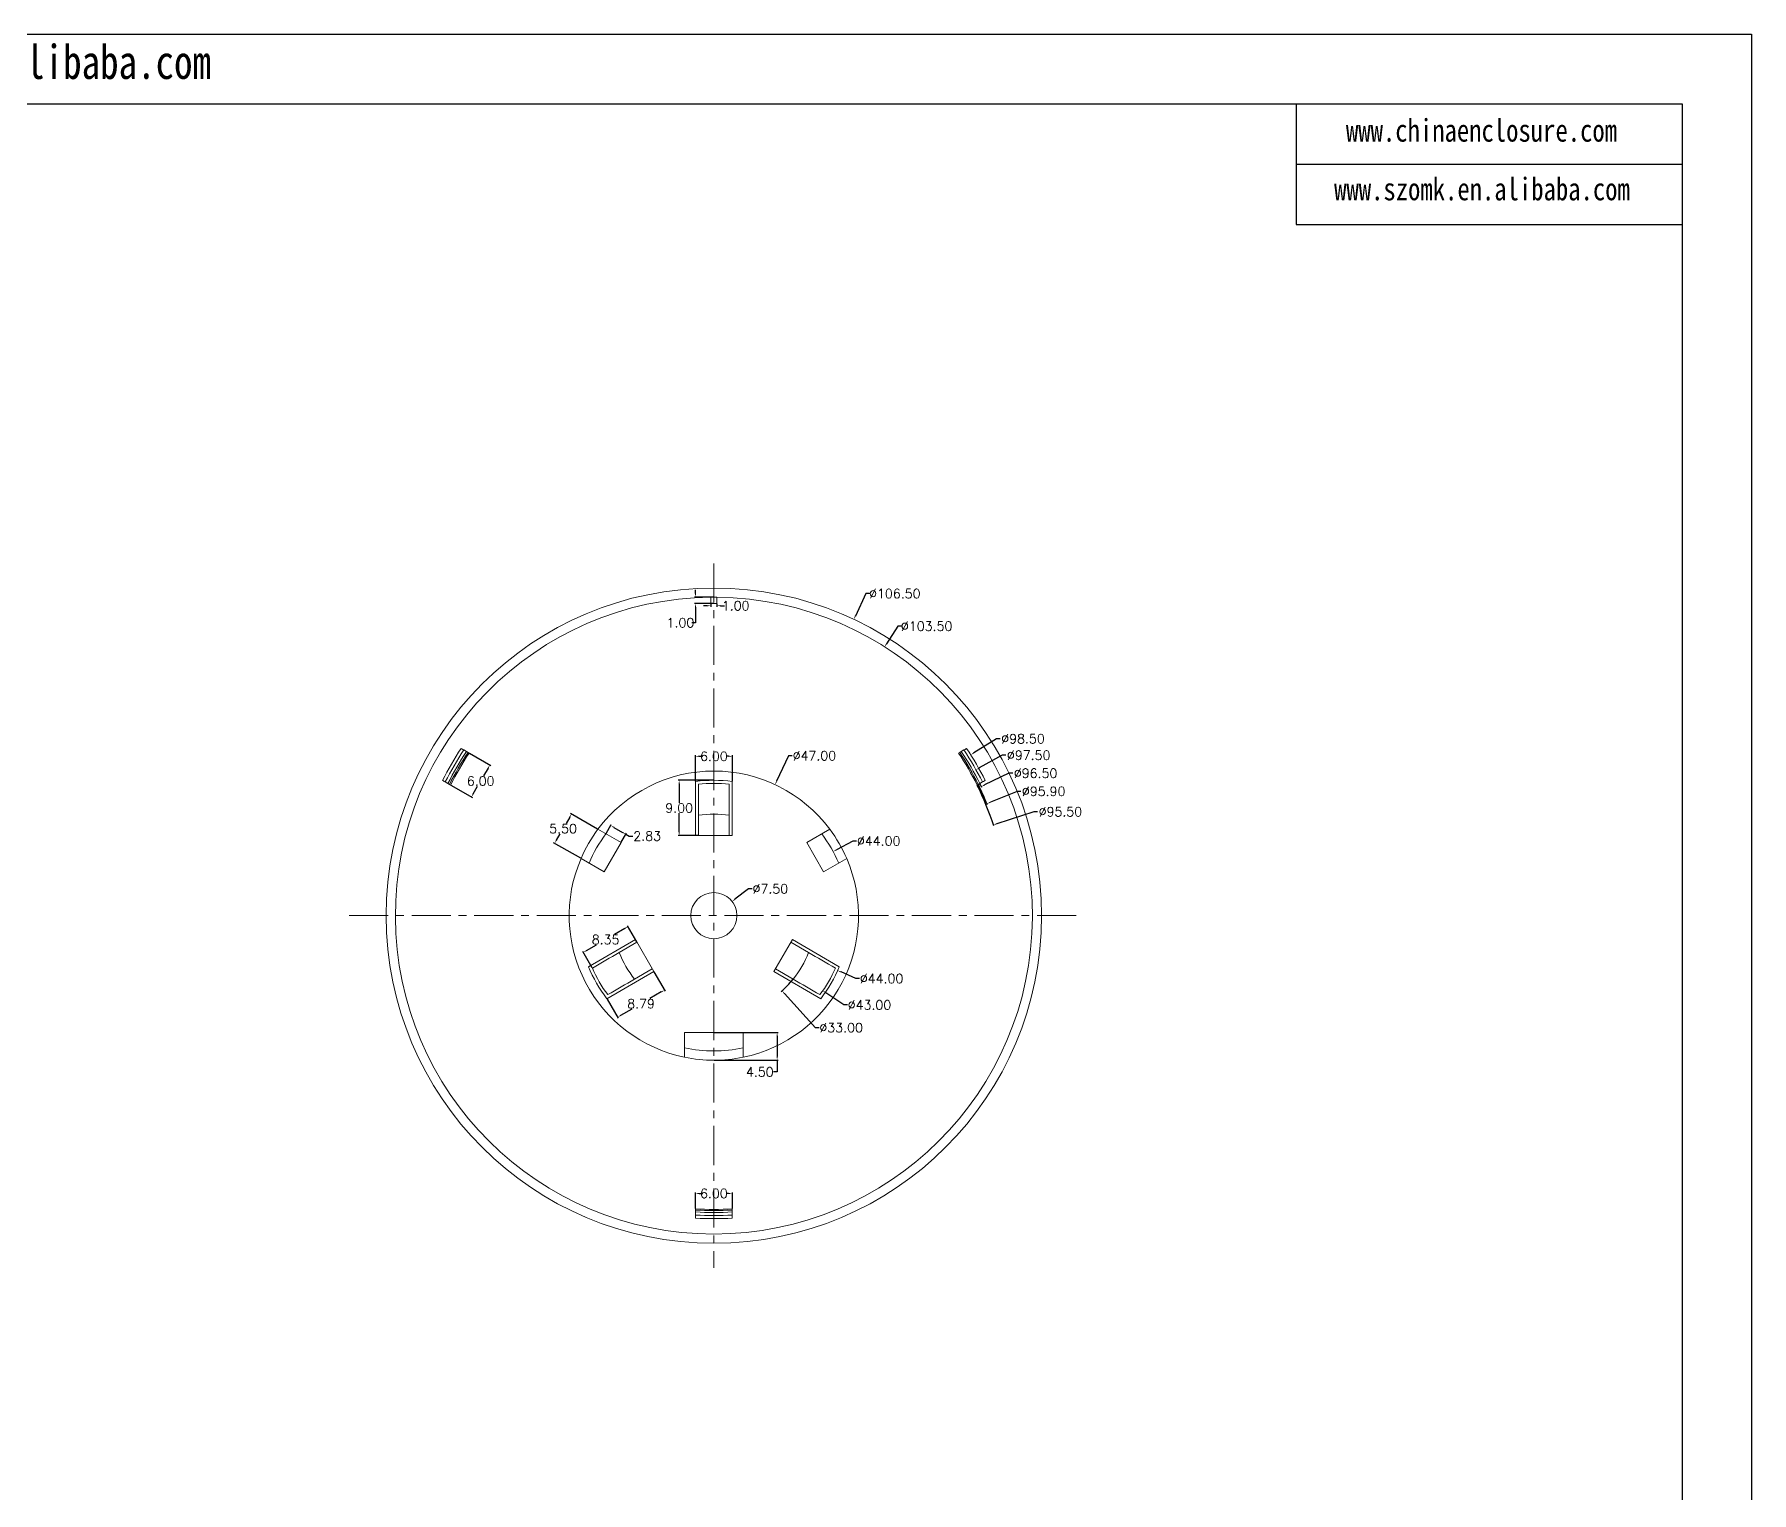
# Model space of a CAD drawing. Header units: inches. Extents: x 1184 to 3641, y 573 to 1047.
# Drawn here: x 2334.3 to 2613.3, y 810 to 1047 of the extents above; entities that cross this region are included whole.
import ezdxf

# ---------------------------------------------------------------- set-up
doc = ezdxf.new("R2010")
doc.units = ezdxf.units.IN
doc.linetypes.add('CENTER', pattern=[10.16, 6.35, -1.27, 1.27, -1.27])
doc.layers.add('文字', color=81, linetype='Continuous')
doc.styles.get("Standard").update_dxf_attribs({"font": 'txt', "bigfont": 'gbcbig.shx'})
doc.styles.add('宋体', font='', dxfattribs={"width": 0.8, "height": 3.5})
doc.styles.get('宋体').set_extended_font_data('SimSun')
doc.dimstyles.new('2', dxfattribs={"dimtxt": 1.5, "dimasz": 0.6, "dimexe": 0.18, "dimexo": 0.0625, "dimgap": 0.09, "dimtad": 0, "dimtih": 1, "dimtoh": 1, "dimzin": 0, "dimdsep": 46, "dimtxsty": 'Standard', "dimcen": 0, "dimadec": 0, "dimazin": 2, "dimtfac": 1, "dimtofl": 0, "dimtmove": 0, "dimatfit": 3, "dimfxl": 1, "dimtolj": 1, "dimtzin": 0, "dimarcsym": 0})

# ---------------------------------------------------------------- blocks, each defined once
blk = doc.blocks.new('*D172')
at = {"color": 0, "lineweight": -2, "transparency": 16777216}
for p, q in [((2469.4, 956.11), (2467.68, 952.47)), ((2470, 956.11), (2469.4, 956.11))]:
    blk.add_line(p, q, dxfattribs=at)
at = {"color": 0, "transparency": 16777216}
blk.add_solid([(2467.59, 952.51), (2467.77, 952.42), (2467.42, 951.92)], dxfattribs=at)
at = {"layer": 'Defpoints', "color": 0, "transparency": 16777216}
for p in [(2467.42, 951.92), (2421.96, 855.62)]:
    blk.add_point(p, dxfattribs=at)
at = {"color": 0, "transparency": 16777216, "insert": (2474.09, 956.11), "char_height": 1.5, "attachment_point": 5}
blk.add_mtext('\\A1;∅106.50', dxfattribs=at)
blk = doc.blocks.new('*D173')
at = {"color": 0, "lineweight": -2, "transparency": 16777216}
for p, q in [((2474.57, 950.82), (2472.76, 947.96)), ((2475.17, 950.82), (2474.57, 950.82))]:
    blk.add_line(p, q, dxfattribs=at)
at = {"color": 0, "transparency": 16777216}
blk.add_solid([(2472.67, 948.01), (2472.84, 947.91), (2472.43, 947.45)], dxfattribs=at)
at = {"layer": 'Defpoints', "color": 0, "transparency": 16777216}
for p in [(2472.43, 947.45), (2416.94, 860.09)]:
    blk.add_point(p, dxfattribs=at)
at = {"color": 0, "transparency": 16777216, "insert": (2479.26, 950.82), "char_height": 1.5, "attachment_point": 5}
blk.add_mtext('\\A1;∅103.50', dxfattribs=at)
blk = doc.blocks.new('*D174')
at = {"color": 0, "lineweight": -2, "transparency": 16777216}
for p, q in [((2456.83, 929.76), (2454.89, 925.6)), ((2457.43, 929.76), (2456.83, 929.76))]:
    blk.add_line(p, q, dxfattribs=at)
at = {"color": 0, "transparency": 16777216}
blk.add_solid([(2454.8, 925.65), (2454.98, 925.56), (2454.63, 925.06)], dxfattribs=at)
at = {"layer": 'Defpoints', "color": 0, "transparency": 16777216}
for p in [(2454.63, 925.06), (2434.74, 882.48)]:
    blk.add_point(p, dxfattribs=at)
at = {"color": 0, "transparency": 16777216, "insert": (2461.02, 929.76), "char_height": 1.5, "attachment_point": 5}
blk.add_mtext('\\A1;∅47.00', dxfattribs=at)
blk = doc.blocks.new('*D175')
at = {"color": 0, "lineweight": -2, "transparency": 16777216}
for p, q in [((2490.59, 932.52), (2486.94, 930.23)), ((2491.19, 932.52), (2490.59, 932.52))]:
    blk.add_line(p, q, dxfattribs=at)
at = {"color": 0, "transparency": 16777216}
blk.add_solid([(2486.89, 930.31), (2486.99, 930.14), (2486.43, 929.91)], dxfattribs=at)
at = {"layer": 'Defpoints', "color": 0, "transparency": 16777216}
for p in [(2486.43, 929.91), (2402.95, 877.63)]:
    blk.add_point(p, dxfattribs=at)
at = {"color": 0, "transparency": 16777216, "insert": (2494.91, 932.52), "char_height": 1.5, "attachment_point": 5}
blk.add_mtext('\\A1;∅98.50', dxfattribs=at)
blk = doc.blocks.new('*D176')
at = {"color": 0, "lineweight": -2, "transparency": 16777216}
for p, q in [((2491.53, 929.84), (2487.81, 927.77)), ((2492.13, 929.84), (2491.53, 929.84))]:
    blk.add_line(p, q, dxfattribs=at)
at = {"color": 0, "transparency": 16777216}
blk.add_solid([(2487.76, 927.85), (2487.86, 927.68), (2487.29, 927.48)], dxfattribs=at)
at = {"layer": 'Defpoints', "color": 0, "transparency": 16777216}
for p in [(2487.29, 927.48), (2402.09, 880.06)]:
    blk.add_point(p, dxfattribs=at)
at = {"color": 0, "transparency": 16777216, "insert": (2495.84, 929.84), "char_height": 1.5, "attachment_point": 5}
blk.add_mtext('\\A1;∅97.50', dxfattribs=at)
blk = doc.blocks.new('*D177')
at = {"color": 0, "lineweight": -2, "transparency": 16777216}
for p, q in [((2492.64, 926.92), (2488.68, 925.01)), ((2493.24, 926.92), (2492.64, 926.92))]:
    blk.add_line(p, q, dxfattribs=at)
blk.add_arc((2444.69, 903.77), 48.25, 25.5536, 26.3611, dxfattribs=at)
at = {"color": 0, "transparency": 16777216}
blk.add_solid([(2488.64, 925.1), (2488.72, 924.92), (2488.14, 924.74)], dxfattribs=at)
at = {"layer": 'Defpoints', "color": 0, "transparency": 16777216}
for p in [(2488.14, 924.74), (2401.24, 882.79)]:
    blk.add_point(p, dxfattribs=at)
at = {"color": 0, "transparency": 16777216, "insert": (2496.96, 926.92), "char_height": 1.5, "attachment_point": 5}
blk.add_mtext('\\A1;∅96.50', dxfattribs=at)
blk = doc.blocks.new('*D178')
at = {"color": 0, "lineweight": -2, "transparency": 16777216}
for p, q in [((2493.96, 923.97), (2489.61, 922.19)), ((2494.56, 923.97), (2493.96, 923.97))]:
    blk.add_line(p, q, dxfattribs=at)
blk.add_arc((2444.69, 903.77), 47.95, 22.0775, 26.3383, dxfattribs=at)
at = {"color": 0, "transparency": 16777216}
blk.add_solid([(2489.57, 922.28), (2489.65, 922.09), (2489.05, 921.96)], dxfattribs=at)
at = {"layer": 'Defpoints', "color": 0, "transparency": 16777216}
for p in [(2489.05, 921.96), (2400.32, 885.58)]:
    blk.add_point(p, dxfattribs=at)
at = {"color": 0, "transparency": 16777216, "insert": (2498.27, 923.97), "char_height": 1.5, "attachment_point": 5}
blk.add_mtext('\\A1;∅95.90', dxfattribs=at)
blk = doc.blocks.new('*D179')
at = {"color": 0, "lineweight": -2, "transparency": 16777216}
for p, q in [((2496.67, 920.66), (2490.67, 918.71)), ((2497.27, 920.66), (2496.67, 920.66))]:
    blk.add_line(p, q, dxfattribs=at)
blk.add_arc((2444.69, 903.77), 47.75, 17.7829, 26.3229, dxfattribs=at)
at = {"color": 0, "transparency": 16777216}
blk.add_solid([(2490.64, 918.8), (2490.7, 918.61), (2490.1, 918.52)], dxfattribs=at)
at = {"layer": 'Defpoints', "color": 0, "transparency": 16777216}
for p in [(2490.1, 918.52), (2399.28, 889.01)]:
    blk.add_point(p, dxfattribs=at)
at = {"color": 0, "transparency": 16777216, "insert": (2500.99, 920.66), "char_height": 1.5, "attachment_point": 5}
blk.add_mtext('\\A1;∅95.50', dxfattribs=at)
blk = doc.blocks.new('*D180')
at = {"color": 0, "lineweight": -2, "transparency": 16777216}
for p, q in [((2467.28, 915.9), (2464.6, 914.46)), ((2467.88, 915.9), (2467.28, 915.9))]:
    blk.add_line(p, q, dxfattribs=at)
at = {"color": 0, "transparency": 16777216}
blk.add_solid([(2464.55, 914.55), (2464.65, 914.38), (2464.07, 914.18)], dxfattribs=at)
at = {"layer": 'Defpoints', "color": 0, "transparency": 16777216}
for p in [(2464.07, 914.18), (2425.31, 893.36)]:
    blk.add_point(p, dxfattribs=at)
at = {"color": 0, "transparency": 16777216, "insert": (2471.47, 915.9), "char_height": 1.5, "attachment_point": 5}
blk.add_mtext('\\A1;∅44.00', dxfattribs=at)
blk = doc.blocks.new('*D181')
at = {"color": 0, "lineweight": -2, "transparency": 16777216}
for p, q in [((2467.75, 893.55), (2465.35, 894.61)), ((2468.35, 893.55), (2467.75, 893.55))]:
    blk.add_line(p, q, dxfattribs=at)
at = {"color": 0, "transparency": 16777216}
blk.add_solid([(2465.39, 894.7), (2465.31, 894.52), (2464.8, 894.85)], dxfattribs=at)
at = {"layer": 'Defpoints', "color": 0, "transparency": 16777216}
for p in [(2424.58, 912.68), (2464.8, 894.85)]:
    blk.add_point(p, dxfattribs=at)
at = {"color": 0, "transparency": 16777216, "insert": (2471.94, 893.55), "char_height": 1.5, "attachment_point": 5}
blk.add_mtext('\\A1;∅44.00', dxfattribs=at)
blk = doc.blocks.new('*D182')
at = {"color": 0, "lineweight": -2, "transparency": 16777216}
for p, q in [((2465.78, 889.26), (2462.9, 891.24)), ((2466.38, 889.26), (2465.78, 889.26))]:
    blk.add_line(p, q, dxfattribs=at)
at = {"color": 0, "transparency": 16777216}
blk.add_solid([(2462.95, 891.32), (2462.84, 891.16), (2462.4, 891.58)], dxfattribs=at)
at = {"layer": 'Defpoints', "color": 0, "transparency": 16777216}
for p in [(2426.98, 915.96), (2462.4, 891.58)]:
    blk.add_point(p, dxfattribs=at)
at = {"color": 0, "transparency": 16777216, "insert": (2469.97, 889.26), "char_height": 1.5, "attachment_point": 5}
blk.add_mtext('\\A1;∅43.00', dxfattribs=at)
blk = doc.blocks.new('*D183')
at = {"color": 0, "lineweight": -2, "transparency": 16777216}
for p, q in [((2461.18, 885.56), (2456.17, 891.1)), ((2461.78, 885.56), (2461.18, 885.56))]:
    blk.add_line(p, q, dxfattribs=at)
blk.add_arc((2444.69, 903.77), 16.5, 311.5456, 321.0682, dxfattribs=at)
at = {"color": 0, "transparency": 16777216}
blk.add_solid([(2456.24, 891.16), (2456.09, 891.03), (2455.77, 891.54)], dxfattribs=at)
at = {"layer": 'Defpoints', "color": 0, "transparency": 16777216}
for p in [(2433.61, 916), (2455.77, 891.54)]:
    blk.add_point(p, dxfattribs=at)
at = {"color": 0, "transparency": 16777216, "insert": (2465.37, 885.56), "char_height": 1.5, "attachment_point": 5}
blk.add_mtext('\\A1;∅33.00', dxfattribs=at)
blk = doc.blocks.new('*D184')
at = {"color": 0, "lineweight": -2, "transparency": 16777216}
for p, q in [((2450.3, 908.13), (2448.12, 906.44)), ((2450.9, 908.13), (2450.3, 908.13))]:
    blk.add_line(p, q, dxfattribs=at)
at = {"color": 0, "transparency": 16777216}
blk.add_solid([(2448.06, 906.52), (2448.19, 906.36), (2447.65, 906.07)], dxfattribs=at)
at = {"layer": 'Defpoints', "color": 0, "transparency": 16777216}
for p in [(2447.65, 906.07), (2441.73, 901.47)]:
    blk.add_point(p, dxfattribs=at)
at = {"color": 0, "transparency": 16777216, "insert": (2453.87, 908.13), "char_height": 1.5, "attachment_point": 5}
blk.add_mtext('\\A1;∅7.50', dxfattribs=at)
blk = doc.blocks.new('*D185')
at = {"color": 0, "lineweight": -2, "transparency": 16777216}
for p, q in [((2421.27, 919.78), (2420.68, 918.75)), ((2425.8, 917.85), (2421.41, 920.39)), ((2423.05, 913.09), (2418.66, 915.62)), ((2419.12, 916.05), (2419.71, 917.07))]:
    blk.add_line(p, q, dxfattribs=at)
at = {"color": 0, "transparency": 16777216}
for points in [[(2421.18, 919.83), (2421.35, 919.73), (2421.57, 920.3)], [(2419.03, 916.1), (2419.2, 916), (2418.82, 915.53)]]:
    blk.add_solid(points, dxfattribs=at)
at = {"layer": 'Defpoints', "color": 0, "transparency": 16777216}
for p in [(2418.82, 915.53), (2425.85, 917.82), (2423.1, 913.06)]:
    blk.add_point(p, dxfattribs=at)
at = {"color": 0, "transparency": 16777216, "insert": (2420.19, 917.91), "char_height": 1.5, "attachment_point": 5}
blk.add_mtext('\\A1;5.50', dxfattribs=at)
blk = doc.blocks.new('*D186')
at = {"color": 0, "lineweight": -2, "transparency": 16777216}
for p, q in [((2441.69, 925.63), (2441.69, 929.85)), ((2442.29, 929.67), (2442.6, 929.67)), ((2447.09, 929.67), (2446.78, 929.67)), ((2447.69, 925.63), (2447.69, 929.85))]:
    blk.add_line(p, q, dxfattribs=at)
at = {"color": 0, "transparency": 16777216}
for points in [[(2442.29, 929.77), (2442.29, 929.57), (2441.69, 929.67)], [(2447.09, 929.77), (2447.09, 929.57), (2447.69, 929.67)]]:
    blk.add_solid(points, dxfattribs=at)
at = {"layer": 'Defpoints', "color": 0, "transparency": 16777216}
for p in [(2447.69, 929.67), (2441.69, 925.56), (2447.69, 925.56)]:
    blk.add_point(p, dxfattribs=at)
at = {"color": 0, "transparency": 16777216, "insert": (2444.69, 929.67), "char_height": 1.5, "attachment_point": 5}
blk.add_mtext('\\A1;6.00', dxfattribs=at)
blk = doc.blocks.new('*D187')
at = {"color": 0, "lineweight": -2, "transparency": 16777216}
for p, q in [((2444.63, 925.77), (2438.87, 925.77)), ((2439.05, 925.17), (2439.05, 922.11)), ((2439.05, 917.37), (2439.05, 920.43)), ((2442.13, 916.77), (2438.87, 916.77))]:
    blk.add_line(p, q, dxfattribs=at)
at = {"color": 0, "transparency": 16777216}
for points in [[(2438.95, 925.17), (2439.15, 925.17), (2439.05, 925.77)], [(2438.95, 917.37), (2439.15, 917.37), (2439.05, 916.77)]]:
    blk.add_solid(points, dxfattribs=at)
at = {"layer": 'Defpoints', "color": 0, "transparency": 16777216}
for p in [(2444.69, 925.77), (2439.05, 916.77), (2442.19, 916.77)]:
    blk.add_point(p, dxfattribs=at)
at = {"color": 0, "transparency": 16777216, "insert": (2439.05, 921.27), "char_height": 1.5, "attachment_point": 5}
blk.add_mtext('\\A1;9.00', dxfattribs=at)
blk = doc.blocks.new('*D188')
at = {"color": 0, "lineweight": -2, "transparency": 16777216}
for p, q in [((2444.75, 884.77), (2455.15, 884.77)), ((2454.97, 884.17), (2454.97, 880.87)), ((2444.75, 880.27), (2455.15, 880.27)), ((2454.97, 880.27), (2454.97, 878.37)), ((2454.97, 878.37), (2454.37, 878.37))]:
    blk.add_line(p, q, dxfattribs=at)
at = {"color": 0, "transparency": 16777216}
for points in [[(2454.87, 884.17), (2455.07, 884.17), (2454.97, 884.77)], [(2454.87, 880.87), (2455.07, 880.87), (2454.97, 880.27)]]:
    blk.add_solid(points, dxfattribs=at)
at = {"layer": 'Defpoints', "color": 0, "transparency": 16777216}
for p in [(2444.69, 884.77), (2454.97, 884.77), (2444.69, 880.27)]:
    blk.add_point(p, dxfattribs=at)
at = {"color": 0, "transparency": 16777216, "insert": (2452.15, 878.37), "char_height": 1.5, "attachment_point": 5}
blk.add_mtext('\\A1;4.50', dxfattribs=at)
blk = doc.blocks.new('*D189')
at = {"color": 0, "lineweight": -2, "transparency": 16777216}
for p, q in [((2444.19, 954.46), (2444.19, 953.96)), ((2445.19, 954.46), (2445.19, 953.96)), ((2443.59, 954.14), (2442.99, 954.14)), ((2445.79, 954.14), (2446.39, 954.14))]:
    blk.add_line(p, q, dxfattribs=at)
at = {"color": 0, "transparency": 16777216}
for points in [[(2443.59, 954.24), (2443.59, 954.04), (2444.19, 954.14)], [(2445.79, 954.24), (2445.79, 954.04), (2445.19, 954.14)]]:
    blk.add_solid(points, dxfattribs=at)
at = {"layer": 'Defpoints', "color": 0, "transparency": 16777216}
for p in [(2444.19, 954.52), (2445.19, 954.52), (2445.19, 954.14)]:
    blk.add_point(p, dxfattribs=at)
at = {"color": 0, "transparency": 16777216, "insert": (2448.23, 954.14), "char_height": 1.5, "attachment_point": 5}
blk.add_mtext('\\A1;1.00', dxfattribs=at)
blk = doc.blocks.new('*D190')
at = {"color": 0, "lineweight": -2, "transparency": 16777216}
for p, q in [((2444.63, 955.52), (2441.52, 955.52)), ((2444.63, 954.52), (2441.52, 954.52)), ((2441.7, 956.12), (2441.7, 956.72)), ((2441.7, 953.92), (2441.7, 951.37)), ((2441.7, 951.37), (2441.1, 951.37))]:
    blk.add_line(p, q, dxfattribs=at)
at = {"color": 0, "transparency": 16777216}
for points in [[(2441.6, 956.12), (2441.8, 956.12), (2441.7, 955.52)], [(2441.6, 953.92), (2441.8, 953.92), (2441.7, 954.52)]]:
    blk.add_solid(points, dxfattribs=at)
at = {"layer": 'Defpoints', "color": 0, "transparency": 16777216}
for p in [(2441.7, 955.52), (2444.69, 955.52), (2444.69, 954.52)]:
    blk.add_point(p, dxfattribs=at)
at = {"color": 0, "transparency": 16777216, "insert": (2439.26, 951.37), "char_height": 1.5, "attachment_point": 5}
blk.add_mtext('\\A1;1.00', dxfattribs=at)
blk = doc.blocks.new('*D191')
at = {"color": 0, "lineweight": -2, "transparency": 16777216}
for p, q in [((2434.96, 894.62), (2436.76, 891.51)), ((2427.35, 890.22), (2429.14, 887.11)), ((2436.15, 891.36), (2434.31, 890.3)), ((2429.57, 887.57), (2431.4, 888.62))]:
    blk.add_line(p, q, dxfattribs=at)
at = {"color": 0, "transparency": 16777216}
for points in [[(2436.1, 891.45), (2436.2, 891.28), (2436.67, 891.66)], [(2429.52, 887.65), (2429.62, 887.48), (2429.05, 887.27)]]:
    blk.add_solid(points, dxfattribs=at)
at = {"layer": 'Defpoints', "color": 0, "transparency": 16777216}
for p in [(2434.93, 894.67), (2427.31, 890.27), (2436.67, 891.66)]:
    blk.add_point(p, dxfattribs=at)
at = {"color": 0, "transparency": 16777216, "insert": (2432.86, 889.46), "char_height": 1.5, "attachment_point": 5}
blk.add_mtext('\\A1;8.79', dxfattribs=at)
blk = doc.blocks.new('*D192')
at = {"color": 0, "lineweight": -2, "transparency": 16777216}
for p, q in [((2430.2, 901.67), (2428.55, 900.72)), ((2432.15, 899.49), (2430.63, 902.13)), ((2424, 898.1), (2425.64, 899.04)), ((2424.91, 895.31), (2423.39, 897.95))]:
    blk.add_line(p, q, dxfattribs=at)
at = {"color": 0, "transparency": 16777216}
for points in [[(2430.15, 901.76), (2430.25, 901.59), (2430.72, 901.97)], [(2423.95, 898.18), (2424.05, 898.01), (2423.48, 897.8)]]:
    blk.add_solid(points, dxfattribs=at)
at = {"layer": 'Defpoints', "color": 0, "transparency": 16777216}
for p in [(2432.18, 899.43), (2423.48, 897.8), (2424.95, 895.26)]:
    blk.add_point(p, dxfattribs=at)
at = {"color": 0, "transparency": 16777216, "insert": (2427.1, 899.88), "char_height": 1.5, "attachment_point": 5}
blk.add_mtext('\\A1;8.35', dxfattribs=at)
blk = doc.blocks.new('*D193')
at = {"color": 0, "lineweight": -2, "transparency": 16777216}
for p, q in [((2427.19, 917.12), (2428.03, 918.57)), ((2428.46, 918.11), (2429.87, 917.3)), ((2429.64, 915.71), (2430.48, 917.15)), ((2430.39, 917), (2430.91, 916.7)), ((2430.91, 916.7), (2431.51, 916.7))]:
    blk.add_line(p, q, dxfattribs=at)
at = {"color": 0, "transparency": 16777216}
for points in [[(2428.51, 918.2), (2428.41, 918.03), (2427.94, 918.41)], [(2429.92, 917.38), (2429.82, 917.21), (2430.39, 917)]]:
    blk.add_solid(points, dxfattribs=at)
at = {"layer": 'Defpoints', "color": 0, "transparency": 16777216}
for p in [(2427.16, 917.06), (2429.61, 915.65), (2430.39, 917)]:
    blk.add_point(p, dxfattribs=at)
at = {"color": 0, "transparency": 16777216, "insert": (2433.85, 916.7), "char_height": 1.5, "attachment_point": 5}
blk.add_mtext('\\A1;2.83', dxfattribs=at)
blk = doc.blocks.new('*D194')
at = {"color": 0, "lineweight": -2, "transparency": 16777216}
for p, q in [((2441.69, 856.18), (2441.69, 858.79)), ((2442.29, 858.61), (2442.6, 858.61)), ((2447.09, 858.61), (2446.78, 858.61)), ((2447.69, 856.18), (2447.69, 858.79))]:
    blk.add_line(p, q, dxfattribs=at)
at = {"color": 0, "transparency": 16777216}
for points in [[(2442.29, 858.71), (2442.29, 858.51), (2441.69, 858.61)], [(2447.09, 858.71), (2447.09, 858.51), (2447.69, 858.61)]]:
    blk.add_solid(points, dxfattribs=at)
at = {"layer": 'Defpoints', "color": 0, "transparency": 16777216}
for p in [(2447.69, 858.61), (2441.69, 856.11), (2447.69, 856.11)]:
    blk.add_point(p, dxfattribs=at)
at = {"color": 0, "transparency": 16777216, "insert": (2444.69, 858.61), "char_height": 1.5, "attachment_point": 5}
blk.add_mtext('\\A1;6.00', dxfattribs=at)
blk = doc.blocks.new('*D234')
at = {"color": 0, "lineweight": -2, "transparency": 16777216}
for p, q in [((2404.97, 930.16), (2408.45, 928.15)), ((2408, 927.72), (2407.28, 926.49)), ((2401.97, 924.97), (2405.45, 922.96)), ((2405.6, 923.57), (2406.31, 924.81))]:
    blk.add_line(p, q, dxfattribs=at)
at = {"color": 0, "transparency": 16777216}
for points in [[(2407.91, 927.77), (2408.08, 927.67), (2408.3, 928.24)], [(2405.51, 923.62), (2405.68, 923.52), (2405.3, 923.05)]]:
    blk.add_solid(points, dxfattribs=at)
at = {"layer": 'Defpoints', "color": 0, "transparency": 16777216}
for p in [(2404.92, 930.2), (2408.3, 928.24), (2401.92, 925)]:
    blk.add_point(p, dxfattribs=at)
at = {"color": 0, "transparency": 16777216, "insert": (2406.8, 925.65), "char_height": 1.5, "attachment_point": 5}
blk.add_mtext('\\A1;6.00', dxfattribs=at)

msp = doc.modelspace()

# ---------------------------------------------------------------- linework, layer by layer
for p, q in [((1942.852, 1047.012), (2613.301, 1047.012)), ((2613.301, 1047.012), (2613.301, 572.957)), ((1960.201, 1035.725), (2602.014, 1035.725)), ((2539.308, 1035.725), (2539.308, 1016.129)), ((2602.014, 1035.725), (2602.014, 584.244)), ((2539.308, 1025.927), (2602.014, 1025.927)), ((2539.308, 1016.129), (2602.014, 1016.129))]:
    msp.add_line(p, q)
at = {"color": 1, "linetype": 'CENTER', "lineweight": 0}
for p, q in [((2444.689, 961.02), (2444.689, 846.52)), ((2385.439, 903.77), (2503.939, 903.77))]:
    msp.add_line(p, q, dxfattribs=at)
at = {"color": 7, "linetype": 'Continuous', "lineweight": 15}
for p, q in [((2444.189, 955.517), (2444.189, 954.52)), ((2444.189, 954.52), (2445.189, 954.52)), ((2445.189, 954.52), (2445.189, 955.517)), ((2404.484, 930.446), (2404.05, 930.696)), ((2404.744, 930.296), (2404.484, 930.446)), ((2404.744, 930.296), (2404.918, 930.195)), ((2484.46, 930.195), (2484.633, 930.296)), ((2484.894, 930.446), (2484.633, 930.296)), ((2485.327, 930.696), (2484.894, 930.446)), ((2401.05, 925.5), (2401.484, 925.25)), ((2401.484, 925.25), (2401.744, 925.1)), ((2401.918, 924.999), (2401.744, 925.1)), ((2441.689, 916.77), (2441.689, 925.564)), ((2447.689, 925.564), (2447.689, 916.77)), ((2487.633, 925.1), (2487.46, 924.999)), ((2487.633, 925.1), (2487.894, 925.25)), ((2487.894, 925.25), (2488.327, 925.5)), ((2442.189, 920.079), (2442.189, 916.77)), ((2447.189, 916.77), (2447.189, 920.079)), ((2429.609, 915.651), (2425.852, 917.82)), ((2426.859, 910.888), (2429.609, 915.651)), ((2447.689, 916.77), (2441.689, 916.77)), ((2459.768, 915.651), (2463.525, 917.82)), ((2462.518, 910.888), (2459.768, 915.651)), ((2423.102, 913.057), (2426.859, 910.888)), ((2466.275, 913.057), (2462.518, 910.888)), ((2424.314, 895.47), (2431.93, 899.868)), ((2432.18, 899.435), (2429.314, 897.78)), ((2431.93, 899.868), (2434.93, 894.671)), ((2454.447, 894.671), (2457.447, 899.868)), ((2460.063, 897.78), (2457.197, 899.435)), ((2457.447, 899.868), (2465.063, 895.47)), ((2434.93, 894.671), (2427.314, 890.274)), ((2431.814, 893.45), (2434.68, 895.105)), ((2462.063, 890.274), (2454.447, 894.671)), ((2454.697, 895.105), (2457.563, 893.45)), ((2439.939, 884.77), (2449.439, 884.77)), ((2439.939, 880.755), (2439.939, 884.77)), ((2449.439, 884.77), (2449.439, 880.755)), ((2441.689, 855.914), (2441.689, 856.114)), ((2441.689, 855.914), (2441.689, 855.613)), ((2441.689, 855.613), (2441.689, 855.112)), ((2447.689, 856.114), (2447.689, 855.914)), ((2447.689, 855.613), (2447.689, 855.914)), ((2447.689, 855.112), (2447.689, 855.613))]:
    msp.add_line(p, q, dxfattribs=at)
for radius in [53.25, 3.75]:
    msp.add_circle((2444.689, 903.77), radius, dxfattribs=at)
for radius, start, end in [(51.75, 90.55359, 89.44641), (51.75, 89.44641, 90.55359), (49.25, 146.50774, 153.49226), (48.75, 146.47188, 153.52812), (48.25, 146.43527, 153.56473), (47.95, 146.41294, 153.58706), (47.75, 146.39789, 153.60211), (47.75, 26.39789, 33.60211), (47.95, 26.41294, 33.58706), (48.25, 26.43527, 33.56473), (48.75, 26.47188, 33.52812), (49.25, 26.50774, 33.49226), (23.5, 36.72022, 143.27978), (22, 82.16252, 97.83748), (21.5, 83.32259, 96.67741), (16.5, 81.28526, 98.71474), (23.5, 143.27978, 156.72022), (22, 142.81924, 157.18076), (22, 22.81924, 37.18076), (23.5, 23.27978, 36.72022), (23.5, 156.72022, 258.33859), (23.5, 281.66141, 23.27978), (16.5, 201.28526, 218.71474), (16.5, 321.28526, 338.71474), (22, 202.16252, 217.83748), (21.5, 203.32259, 216.67741), (21.5, 323.32259, 336.67741), (22, 322.16252, 337.83748), (22, 257.53113, 282.46887), (23.5, 258.33859, 281.66141), (47.75, 266.39789, 273.60211), (47.95, 266.41294, 273.58706), (48.25, 266.43527, 273.56473), (48.75, 266.47188, 273.52812), (49.25, 266.50774, 273.49226)]:
    msp.add_arc((2444.689, 903.77), radius, start, end, dxfattribs=at)
for points in [[(2403.616, 930.947), (2403.616, 930.947), (2403.663, 930.92), (2403.823, 930.827), (2403.935, 930.763), (2404.05, 930.696)], [(2485.327, 930.696), (2485.442, 930.763), (2485.554, 930.827), (2485.714, 930.92), (2485.761, 930.947), (2485.761, 930.947)], [(2401.05, 925.5), (2400.935, 925.566), (2400.824, 925.631), (2400.663, 925.723), (2400.616, 925.751), (2400.616, 925.751)], [(2488.761, 925.751), (2488.761, 925.751), (2488.714, 925.724), (2488.554, 925.631), (2488.442, 925.566), (2488.327, 925.5)], [(2441.689, 854.611), (2441.689, 854.611), (2441.689, 854.665), (2441.689, 854.85), (2441.689, 854.98), (2441.689, 855.112)], [(2447.689, 855.112), (2447.689, 854.98), (2447.689, 854.85), (2447.689, 854.666), (2447.689, 854.611), (2447.689, 854.611)]]:
    msp.add_open_spline(points, degree=3, knots=[0, 0, 0, 0, 0.5, 0.5, 1, 1, 1, 1], dxfattribs=at)
for points in [[(2442.189, 920.079), (2442.189, 921.761), (2442.189, 923.442), (2442.189, 925.124)], [(2447.189, 925.124), (2447.189, 923.442), (2447.189, 921.761), (2447.189, 920.079)], [(2424.945, 895.258), (2426.402, 896.098), (2427.858, 896.939), (2429.314, 897.78)], [(2460.063, 897.78), (2461.52, 896.939), (2462.976, 896.098), (2464.432, 895.258)], [(2431.814, 893.45), (2430.358, 892.609), (2428.902, 891.768), (2427.445, 890.927)], [(2461.932, 890.927), (2460.476, 891.768), (2459.02, 892.609), (2457.563, 893.45)]]:
    msp.add_open_spline(points, degree=3, dxfattribs=at)

# ---------------------------------------------------------------- texts
at = {"layer": '文字', "color": 0, "attachment_point": 1, "style": '宋体'}
for s, insert, char_height, width in [('www.szomk.en.alibaba.com', (2290.918, 1045.283), 5.5181, 96.9477), ('www.chinaenclosure.com', (2547.387, 1033.243), 3.67873, 64.6318), ('www.szomk.en.alibaba.com', (2545.464, 1023.716), 3.67873, 64.6318)]:
    msp.add_mtext(s, dxfattribs=dict(at, insert=insert, char_height=char_height, width=width))

# ---------------------------------------------------------------- dimensions: what is measured, and where the dimension line sits
for p1, p2, picture, middle in [((2421.956, 855.616), (2467.421, 951.924), '*D172', (2474.087, 956.111)), ((2416.943, 860.086), (2472.434, 947.453), '*D173', (2479.261, 950.817)), ((2402.947, 877.631), (2486.43, 929.908), '*D175', (2494.908, 932.515)), ((2402.091, 880.064), (2487.287, 927.475), '*D176', (2495.845, 929.836)), ((2434.742, 882.478), (2454.635, 925.061), '*D174', (2461.018, 929.756)), ((2401.236, 882.794), (2488.141, 924.745), '*D177', (2496.959, 926.918)), ((2399.275, 889.015), (2490.102, 918.524), '*D179', (2500.986, 920.658)), ((2400.323, 885.58), (2489.055, 921.959), '*D178', (2498.274, 923.969)), ((2425.308, 893.358), (2464.069, 914.181), '*D180', (2471.467, 915.904)), ((2426.976, 915.957), (2462.401, 891.582), '*D182', (2469.971, 889.257)), ((2433.612, 915.999), (2455.766, 891.541), '*D183', (2465.373, 885.56)), ((2424.576, 912.684), (2464.802, 894.855), '*D181', (2471.944, 893.546)), ((2441.727, 901.469), (2447.65, 906.07), '*D184', (2453.868, 908.13))]:
    dim = msp.add_diameter_dim_2p(p1=p1, p2=p2, dimstyle='2')
    dim.commit()
    dim.dimension.update_dxf_attribs({"geometry": picture, "text_midpoint": middle, "dimtype": 163})
for base, p1, p2, picture, middle in [((2441.705, 955.52), (2444.689, 954.52), (2444.689, 955.52), '*D190', (2439.265, 951.365)), ((2454.968, 884.77), (2444.689, 880.27), (2444.689, 884.77), '*D188', (2452.153, 878.373))]:
    dim = msp.add_linear_dim(base=base, p1=p1, p2=p2, angle=90, dimstyle='2')
    dim.commit()
    dim.dimension.update_dxf_attribs({"geometry": picture, "text_midpoint": middle, "dimtype": 160})
for base, p1, p2, picture, middle in [((2445.189, 954.144), (2444.189, 954.52), (2445.189, 954.52), '*D189', (2448.229, 954.144)), ((2447.689, 858.612), (2441.689, 856.114), (2447.689, 856.114), '*D194', (2444.689, 858.612))]:
    dim = msp.add_linear_dim(base=base, p1=p1, p2=p2, dimstyle='2')
    dim.commit()
    dim.dimension.update_dxf_attribs({"geometry": picture, "text_midpoint": middle})
for p1, p2, distance, picture, middle in [((2401.918, 924.999), (2404.918, 930.195), -3.903, '*D234', (2406.798, 925.646)), ((2441.689, 925.564), (2447.689, 925.564), 4.104, '*D186', (2444.689, 929.668)), ((2425.852, 917.82), (2423.102, 913.057), -4.949, '*D185', (2420.191, 917.913)), ((2427.161, 917.065), (2429.609, 915.651), 1.555, '*D193', (2433.846, 916.698)), ((2432.18, 899.435), (2424.945, 895.258), -2.93, '*D192', (2427.098, 899.884)), ((2427.314, 890.274), (2434.93, 894.671), -3.474, '*D191', (2432.859, 889.465))]:
    dim = msp.add_aligned_dim(p1=p1, p2=p2, distance=distance, dimstyle='2')
    dim.commit()
    dim.dimension.update_dxf_attribs({"geometry": picture, "text_midpoint": middle})
dim = msp.add_linear_dim(base=(2439.049, 916.77), p1=(2444.689, 925.77), p2=(2442.189, 916.77), angle=90, dimstyle='2')
dim.commit()
dim.dimension.update_dxf_attribs({"geometry": '*D187', "text_midpoint": (2439.049, 921.27)})

doc.saveas('drawing.dxf')
